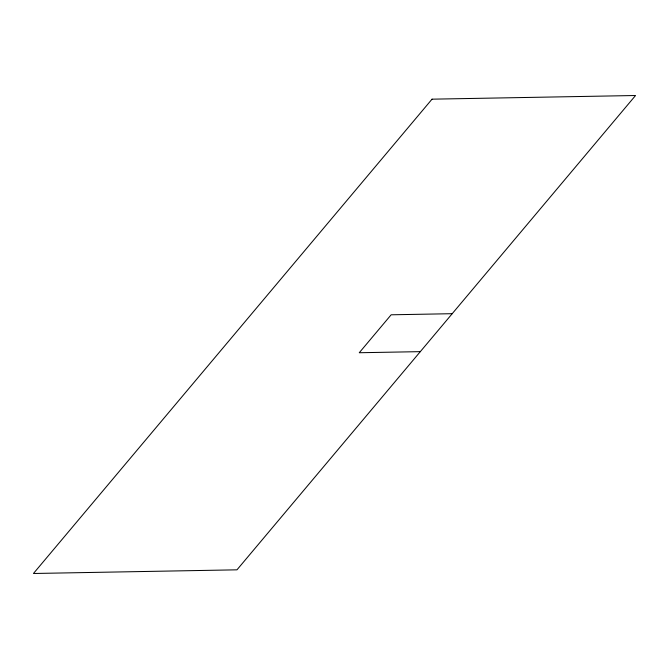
<?xml version="1.0" encoding="UTF-8"?>
<svg xmlns="http://www.w3.org/2000/svg" width="669" height="669" viewBox="0 0 669 669"><rect width="100%" height="100%" fill="white"/><g stroke="black" fill="none" stroke-linecap="round" stroke-linejoin="round"><path stroke-width="1" d="M452.202 313.694L391.148 314.798L359.261 352.739L420.316 351.643M432.032 99.171L33.45 573.492L236.968 569.829L635.55 95.508L432.032 99.171"/></g></svg>
